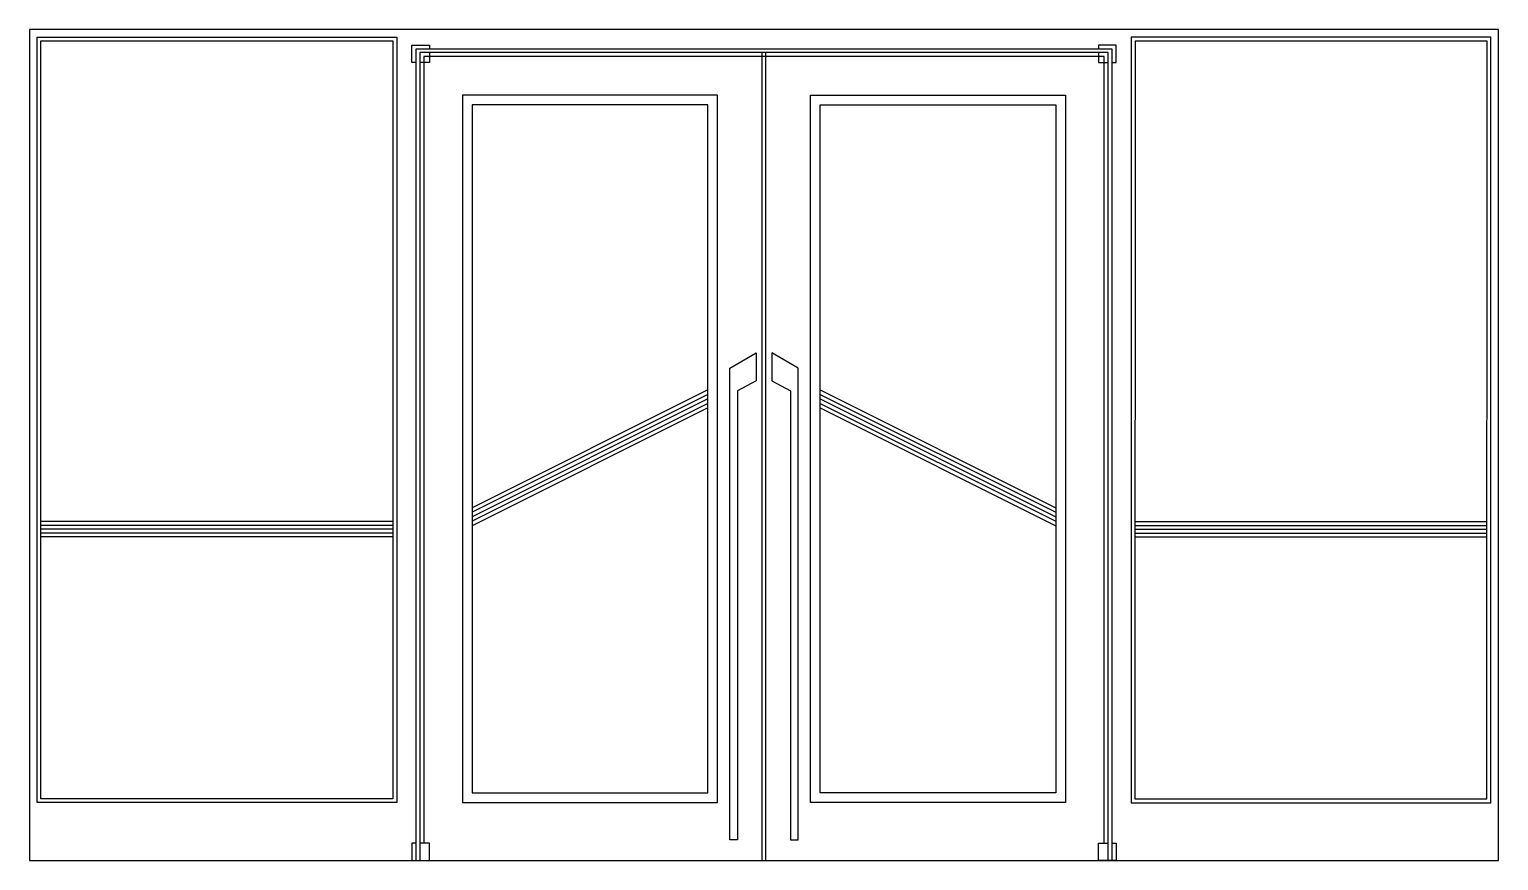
# Model space of a CAD drawing. Header units: metres. Extents: x 0 to 3800, y 0 to 2150.
import ezdxf

# ---------------------------------------------------------------- set-up
doc = ezdxf.new("R2010")
doc.units = ezdxf.units.M
for name, color, linetype in [('2', 2, 'Continuous'), ('3', 3, 'Continuous'), ('7', 7, 'Continuous'), ('BH', 3, 'Continuous')]:
    doc.layers.add(name, color=color, linetype=linetype)

msp = doc.modelspace()

# ---------------------------------------------------------------- hatches: boundary and pattern name
at = {"layer": 'BH'}
h = msp.add_hatch(dxfattribs=at)
h.set_pattern_fill('AR-RROOF', scale=900)
h.paths.add_polyline_path([(940, 2120), (30, 2120), (30, 877.13), (940, 877.13)])
h.paths.add_polyline_path([(940, 837.13), (30, 837.13), (30, 160.06), (940, 160.06)])
h.paths.add_polyline_path([(3769.69, 877.13), (3770, 2119.53), (2860, 2119.75), (2859.69, 877.13)])
h.paths.add_polyline_path([(2859.68, 837.13), (2859.51, 159.82), (3769.51, 159.59), (3769.68, 837.13)])
h = msp.add_hatch(dxfattribs=at)
h.set_pattern_fill('AR-RROOF', scale=900)
h.paths.add_polyline_path([(2045, 1217.69), (2655, 912.68), (2655, 1955), (2045, 1955)])
h.paths.add_polyline_path([(1755, 1955), (1145, 1955), (1145, 912.68), (1755, 1217.69)])
h.paths.add_polyline_path([(1145, 866.08), (1145, 175), (1755, 175), (1755, 1171.1)])
h.paths.add_polyline_path([(2045, 175), (2655, 175), (2655, 866.08), (2045, 1171.1)])

# ---------------------------------------------------------------- linework, layer by layer
msp.add_line((1895, 0), (1895, 2090))
for points in [[(950, 2130), (950, 150.06), (20, 150.06), (20, 2130)], [(2850, 2129.76), (2849.5, 149.82), (3779.5, 149.59), (3780, 2129.53)], [(1780, 150), (1780, 1980), (1120, 1980), (1120, 150)], [(2020, 150), (2020, 1980), (2680, 1980), (2680, 150)], [(1755, 175), (1755, 1955), (1145, 1955), (1145, 175)], [(2655, 1955), (2655, 175), (2045, 175), (2045, 1955)]]:
    msp.add_lwpolyline(points, close=True)
msp.add_lwpolyline([(1000, 0), (1000, 2100), (2800, 2100), (2800, 0)])
at = {"layer": '2'}
msp.add_line((0, 0), (3800, 0), dxfattribs=at)
at = {"layer": '3'}
for p, q in [((1905, 0), (1905, 2090)), ((1755, 1217.69), (1145, 912.68)), ((2045, 1217.69), (2655, 912.68)), ((1755, 1206.04), (1145, 901.03)), ((1755, 1194.39), (1145, 889.38)), ((1755, 1182.74), (1145, 877.73)), ((2045, 1206.04), (2655, 901.03)), ((2045, 1194.39), (2655, 889.38)), ((2045, 1182.74), (2655, 877.73)), ((1755, 1171.1), (1145, 866.08)), ((2045, 1171.1), (2655, 866.08)), ((940, 877.13), (30, 877.13)), ((2859.69, 877.13), (3769.69, 877.13)), ((940, 867.13), (30, 867.13)), ((940, 857.13), (30, 857.13)), ((940, 847.13), (30, 847.13)), ((940, 837.13), (30, 837.13)), ((2859.68, 867.13), (3769.68, 867.13)), ((2859.68, 857.13), (3769.68, 857.13)), ((2859.68, 847.13), (3769.68, 847.13)), ((2859.68, 837.13), (3769.68, 837.13))]:
    msp.add_line(p, q, dxfattribs=at)
for points in [[(940, 2120), (940, 160.06), (30, 160.06), (30, 2120)], [(2860, 2119.75), (2859.51, 159.82), (3769.51, 159.59), (3770, 2119.53)]]:
    msp.add_lwpolyline(points, close=True, dxfattribs=at)
for points in [[(2790, 0), (2790, 2090), (1010, 2090), (1010, 0)], [(2780, 45), (2780, 2080), (1020, 2080), (1020, 45)]]:
    msp.add_lwpolyline(points, dxfattribs=at)
at = {"layer": '7'}
for points in [[(3800, 0), (3800, 2150), (0, 2150), (0, 0)], [(1000, 2064.54), (989.46, 2064.54), (989.46, 2109.54), (1034.46, 2109.54), (1034.46, 2100)], [(1034.46, 2090), (1034.46, 2064.54), (1010, 2064.54)], [(2800, 2064.54), (2810.54, 2064.54), (2810.54, 2109.54), (2765.54, 2109.54), (2765.54, 2100)], [(2765.54, 2090), (2765.54, 2064.54), (2790, 2064.54)], [(1000, 45), (989.46, 45), (989.46, 0), (1034.46, 0), (1034.46, 45), (1010, 45)], [(2800, 45), (2810.54, 45), (2810.54, 0), (2765.54, 0), (2765.54, 45), (2790, 45)]]:
    msp.add_lwpolyline(points, dxfattribs=at)
for points in [[(1879.92, 1313.59), (1879.92, 1240.87), (1831.35, 1215.04), (1831.35, 53.72), (1811.35, 53.72), (1811.35, 1273.32)], [(1920.08, 1313.59), (1920.08, 1240.87), (1968.65, 1215.04), (1968.65, 53.72), (1988.65, 53.72), (1988.65, 1273.32)]]:
    msp.add_lwpolyline(points, close=True, dxfattribs=at)

doc.saveas('drawing.dxf')
